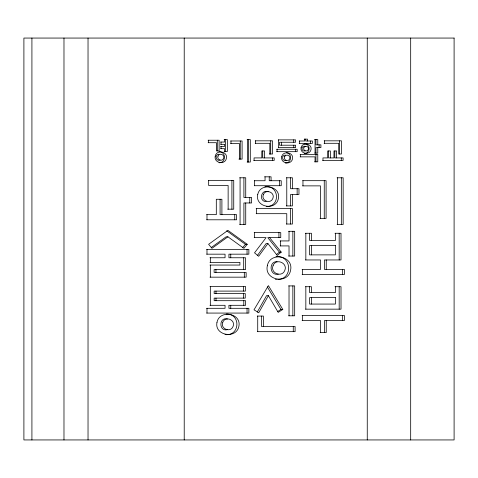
<?xml version="1.0" encoding="UTF-8"?>
<svg xmlns="http://www.w3.org/2000/svg" width="478" height="478" viewBox="0 0 478 478"><rect width="100%" height="100%" fill="white"/><g stroke="black" fill="none" stroke-linecap="round" stroke-linejoin="round"><path stroke-width="0.72" d="M257.248 312.116L266.569 295.655L268.397 295.655L278.19 312.373L282.797 309.427L268.397 285.635L254.003 309.804L258.718 312.749L268.397 295.655M257.254 255.682L266.103 243.559L267.925 243.559L277.246 255.455L281.225 252.133L269.604 237.614M267.925 243.559L258.664 256.262L254.529 252.832L266.097 237.614L254.188 237.614M242.483 247.825L245.417 244.312L247.246 244.312L243.894 248.333L227.928 236.807L226.1 236.807L211.318 247.479M276.553 254.511L279.397 252.133L281.225 252.133M227.928 236.807L211.963 248.333L208.611 244.312L227.928 230.378L247.246 244.312M277.515 311.638L280.968 309.427L282.797 309.427M218.966 154.155C214.311 154.179 215.781 161.857 220.119 160.088M277.091 261.568C268.242 261.43 269.676 276.218 278.292 274.139M285.27 155.003C280.933 155.015 282.319 162.096 286.334 160.465M227.498 329.629C218.727 332.12 218.733 316.526 227.498 319.023M305.173 150.881C300.931 152.434 300.931 144.786 305.173 146.34M218.99 162.759C226.279 163.141 226.273 151.377 218.99 151.753M275.967 256.698C291.514 254.69 293.504 279.062 277.736 279.409M304.235 153.432C310.736 153.791 310.736 143.484 304.235 143.842M266.258 206.562C280.956 206.729 279.218 184.58 264.842 186.761M285.27 163.046C291.58 163.494 292.715 153.558 286.376 152.733M304.223 139.128L307.497 139.128L307.497 141.004M224.152 139.588L227.343 139.588L227.343 151.496L224.152 151.496M247.12 139.588L250.305 139.588L250.305 162.042L247.12 162.042M314.584 139.588L317.774 139.588L317.774 144.846M278.286 139.875L295.559 139.875L295.559 142.247L279.534 142.247L279.534 145.21L295.613 145.21L295.613 147.553L278.286 147.553M208.097 140.233L219.133 140.233L219.133 150.905L216.415 150.905L216.415 142.707L208.115 142.707M255.264 140.825L272.544 140.825L272.544 154L269.359 154M324.168 140.825L341.441 140.825L341.441 154L338.723 154L338.723 143.298L324.114 143.298M230.623 140.98L242.101 140.98L242.101 159.102L238.91 159.102M299.198 141.004L304.606 141.004L304.606 139.128M220.633 142.038L224.624 142.038L224.624 139.588M255.216 143.298L269.825 143.298L269.825 154M299.186 143.406L312.385 143.406L312.385 141.004L305.669 141.004L305.669 139.128M230.545 143.484L239.382 143.484L239.382 159.102M220.633 144.332L224.624 144.332L224.624 146.393L220.633 146.393M220.633 148.688L224.624 148.688L224.624 151.496M276.69 149.256L297.173 149.256L297.173 151.675L276.69 151.675M314.584 153.121L317.774 153.121L317.774 147.606M300.112 154.382L317.774 154.382L317.774 161.833L314.584 161.833M300.124 156.856L315.05 156.856L315.05 161.833M253.728 160.387L274.205 160.387L274.205 157.913L262.709 157.913L262.709 150.958M322.626 160.387L343.108 160.387L343.108 157.913L334.809 157.913L334.809 150.958M264.561 176.818L271.068 176.818L271.068 180.732M239.657 177.786L245.728 177.786L245.728 197.45M286.358 177.786L292.428 177.786L292.428 188.714M337.092 177.786L343.156 177.786L343.156 224.457L337.092 224.457M208.312 180.355L233.736 180.355L233.736 209.185L227.707 209.185M302.622 180.678L326.092 180.678L326.092 218.35L320.027 218.35M254.29 180.732L265.051 180.732L265.051 176.818M254.284 185.715L281.225 185.715L281.225 180.732L269.239 180.732L269.239 176.818M302.586 185.876L320.439 185.876L320.439 218.35M286.358 205.916L292.428 205.916L292.428 194.45M256.154 208.545L292.428 208.545L292.428 224.027L286.358 224.027M256.166 213.684L286.776 213.684L286.776 224.027M206.592 214.652L216.307 214.652L216.307 199.272L221.906 199.272L221.906 214.652M206.639 219.796L236.568 219.796L236.568 214.652L220.083 214.652L220.083 199.272M239.657 224.457L245.728 224.457L245.728 202.971M288.61 231.292L294.675 231.292L294.675 256.047L288.61 256.047M254.206 232.631L280.753 232.631L280.753 237.614L267.776 237.614L279.397 252.133M305.406 233.27L311.435 233.27L311.435 240.452M334.982 233.27L341.011 233.27L341.011 259.96L324.425 259.96L324.425 269.389L344.363 269.389L344.363 274.533L302.126 274.533M280.132 240.936L289.023 240.936L289.023 231.292M280.132 245.919L289.023 245.919L289.023 256.047M206.627 249.402L248.865 249.402L248.865 254.171L228.926 254.171L228.926 257.762L245.519 257.762L245.519 269.604L214.114 269.604L214.114 272.442L246.146 272.442L246.146 277.162L210.003 277.162M206.604 254.171L225.048 254.171L225.048 257.762L209.979 257.762M305.478 259.96L320.547 259.96L320.547 269.389L302.102 269.389M209.991 262.368L239.914 262.368L239.914 265.051L209.991 265.051M288.61 285.904L294.675 285.904L294.675 315.803L288.61 315.803M209.973 286.388L245.465 286.388L245.465 291.102L214.162 291.102L214.162 293.564L245.256 293.564L245.256 298.123L214.162 298.123L214.162 300.692L245.62 300.692L245.62 305.305L228.926 305.305L228.926 308.304L248.865 308.304L248.865 313.072L206.627 313.072M305.406 286.71L311.435 286.71L311.435 292.602M334.982 286.71L341.011 286.71L341.011 309.158L305.472 309.158M209.979 305.305L225.048 305.305L225.048 308.304L206.604 308.304M302.126 315.432L344.363 315.432L344.363 320.577L324.425 320.577L324.425 332.58M257.307 316.072L263.372 316.072L263.372 326.522M302.102 320.577L320.547 320.577L320.547 332.58M257.355 331.666L295.099 331.666L295.099 326.522L261.544 326.522L261.544 316.072M320.14 332.58L326.253 332.58L326.253 320.577M226.1 314.034C241.342 313.592 239.98 336.584 224.983 334.564M275.382 279.295L276.559 279.409M268.206 191.821C260.952 188.822 258.407 201.644 266.258 201.632M226.703 230.814L245.417 244.312M267.327 286.89L280.968 309.427M410.68 38.061L410.68 439.939M367.259 38.061L367.259 439.939M342.535 269.389L342.535 274.533M342.535 315.432L342.535 320.577M341.28 157.913L341.28 160.387M341.334 177.786L341.334 224.457M339.619 140.825L339.619 154M339.183 233.27L339.183 259.96M339.183 286.71L339.183 309.158M337.504 177.786L337.504 224.457M336.632 157.913L336.632 150.958L333.967 150.958L333.967 157.913L328.535 157.913L328.535 150.958M335.413 233.27L335.413 240.452L309.607 240.452L309.607 233.27M335.413 286.71L335.413 292.602L309.607 292.602L309.607 286.71M330.364 157.913L330.364 150.958L327.693 150.958L327.693 157.913L322.961 157.913L322.961 160.387M326.253 259.96L326.253 269.389M324.52 140.825L324.52 143.298M324.263 180.678L324.263 218.35M319.095 144.846L319.095 147.606M315.946 139.588L315.946 144.846L320.917 144.846L320.917 147.606L315.946 147.606L315.946 153.121M315.946 154.382L315.946 161.833M315.05 139.588L315.05 153.121M311.435 245.489L311.435 254.87M311.435 297.639L311.435 304.068M310.557 141.004L310.557 143.406M305.836 233.27L305.836 259.96M305.836 286.71L305.836 309.158M302.956 180.678L302.956 185.876M302.484 269.389L302.484 274.533M302.484 315.432L302.484 320.577M300.501 154.382L300.501 156.856M299.592 141.004L299.592 143.406M297.143 188.714L297.143 194.45M295.344 149.256L295.344 151.675M293.785 145.21L293.785 147.553M293.731 139.875L293.731 142.247M293.271 326.522L293.271 331.666M292.853 231.292L292.853 256.047M292.853 285.904L292.853 315.803M290.6 177.786L290.6 188.714L298.971 188.714L298.971 194.45L290.6 194.45L290.6 205.916M290.6 208.545L290.6 224.027M289.023 285.904L289.023 315.803M286.776 177.786L286.776 205.916M281.357 142.247L281.357 145.21M280.544 240.936L280.544 245.919M279.397 180.732L279.397 185.715M278.925 232.631L278.925 237.614M278.638 139.875L278.638 147.553M277.031 149.256L277.031 151.675M272.376 157.913L272.376 160.387M270.715 140.825L270.715 154M264.537 157.913L264.537 150.958L261.819 150.958L261.819 157.913L254.063 157.913L254.063 160.387M257.72 316.072L257.72 331.666M256.513 208.545L256.513 213.684M255.622 140.825L255.622 143.298M254.631 180.732L254.631 185.715M254.577 232.631L254.577 237.614M249.761 197.45L249.761 202.971M248.482 139.588L248.482 162.042M247.586 139.588L247.586 162.042M247.042 249.402L247.042 254.171M247.042 308.304L247.042 313.072M244.318 272.442L244.318 277.162M243.9 177.786L243.9 197.45L251.589 197.45L251.589 202.971L243.9 202.971L243.9 224.457M243.792 300.692L243.792 305.305M243.69 257.762L243.69 269.604M243.637 286.388L243.637 291.102M243.427 293.564L243.427 298.123M240.273 140.98L240.273 159.102M240.076 177.786L240.076 224.457M234.74 214.652L234.74 219.796M231.914 180.355L231.914 209.185M230.97 140.98L230.97 143.484M230.755 254.171L230.755 257.762M230.755 305.305L230.755 308.304M228.137 209.185L228.137 185.5L208.665 185.5L208.665 180.355M225.514 139.588L225.514 151.496M221.021 142.038L221.021 144.332M221.021 146.393L221.021 148.688M217.305 140.233L217.305 150.905M215.99 291.102L215.99 293.564M215.99 298.123L215.99 300.692M215.942 269.604L215.942 272.442M210.338 257.762L210.338 262.368M210.338 265.051L210.338 277.162M210.338 286.388L210.338 305.305M208.504 140.233L208.504 142.707M206.986 214.652L206.986 219.796M206.986 249.402L206.986 254.171M206.986 308.304L206.986 313.072M184.221 38.061L184.221 439.939M88.03 38.061L88.03 439.939M63.98 38.061L63.98 439.939M31.918 38.061L31.918 439.939M216.988 322.309C214.09 335.586 236.347 339.404 238.869 326.408C241.79 313.09 219.527 309.32 216.988 322.309M215.22 156.169C213.6 163.129 225.144 165.31 226.399 158.367C228.03 151.383 216.45 149.196 215.22 156.169M267.327 265.762C263.964 280.228 287.959 284.769 290.57 270.333C293.97 255.814 269.897 251.261 267.327 265.762M257.72 194.612C254.888 207.285 275.985 211.222 278.399 198.573C281.219 185.93 260.092 182.022 257.72 194.612M281.697 156.79C280.198 163.44 291.245 165.454 292.506 158.887C294 152.237 282.952 150.223 281.697 156.79M301.08 147.684C299.718 153.779 309.864 155.673 311.023 149.59C312.379 143.508 302.221 141.631 301.08 147.684M217.998 156.067C216.432 159.634 222.192 162.084 223.614 158.415C225.186 154.86 219.39 152.357 217.998 156.067M273.105 265.553C269.849 272.968 281.823 278.053 284.786 270.434C288.049 263.031 276.009 257.833 273.105 265.553M222.79 322.19C219.94 328.685 230.474 333.112 233.067 326.462C235.917 319.967 225.383 315.54 222.79 322.19M263.378 194.594C260.785 200.569 270.452 204.548 272.836 198.484C275.442 192.532 265.726 188.517 263.378 194.594M303.799 147.678C302.55 150.552 307.205 152.464 308.346 149.542C309.601 146.68 304.928 144.75 303.799 147.678M284.494 156.76C283.054 160.052 288.401 162.305 289.71 158.917C291.15 155.625 285.802 153.372 284.494 156.76M454.1 38.061L23.9 38.061L23.9 439.939L454.1 439.939L454.1 38.061M335.413 245.489L309.607 245.489L309.607 254.87L335.413 254.87L335.413 245.489M335.413 297.639L309.607 297.639L309.607 304.068L335.413 304.068L335.413 297.639"/></g></svg>
